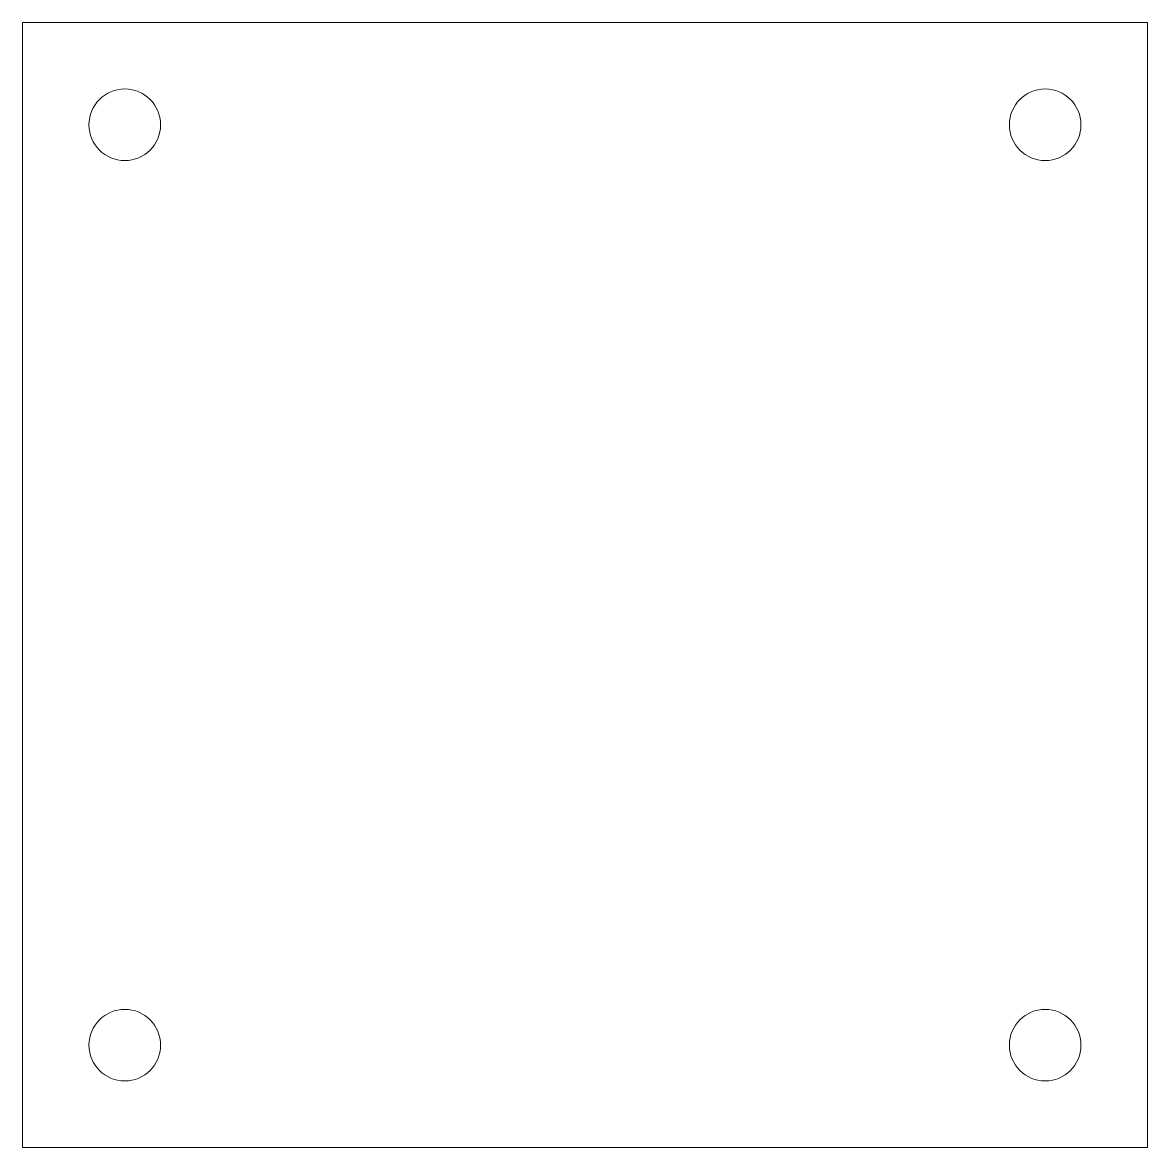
# Model space of a CAD drawing. Header units: millimetres. Extents: x 0.1 to 55.1, y 0.1 to 55.1.
import ezdxf

# ---------------------------------------------------------------- set-up
doc = ezdxf.new("R2010")
doc.units = ezdxf.units.MM
doc.header["$MEASUREMENT"] = 0
doc.layers.add('_레이어 2', color=7, linetype='Continuous', lineweight=0)

# ---------------------------------------------------------------- blocks, each defined once
blk = doc.blocks.new('Block_1')
at = {"layer": '_레이어 2', "color": 250, "lineweight": 18, "true_color": 0x231815}
blk.add_lwpolyline([(0.088, 55.09), (55.09, 55.09), (55.09, 0.088), (0.088, 0.088)], close=True, dxfattribs=at)
for centre in [(5.087, 50.091), (50.087, 50.091), (5.087, 5.091), (50.087, 5.091)]:
    blk.add_circle(centre, 1.75, dxfattribs=at)
blk = doc.blocks.new('Block_0')
at = {"layer": '_레이어 2'}
blk.add_blockref('Block_1', (0, 0), dxfattribs=at)

msp = doc.modelspace()

# ---------------------------------------------------------------- block references
at = {"layer": '_레이어 2'}
msp.add_blockref('Block_0', (0, 0), dxfattribs=at)

doc.saveas('drawing.dxf')
